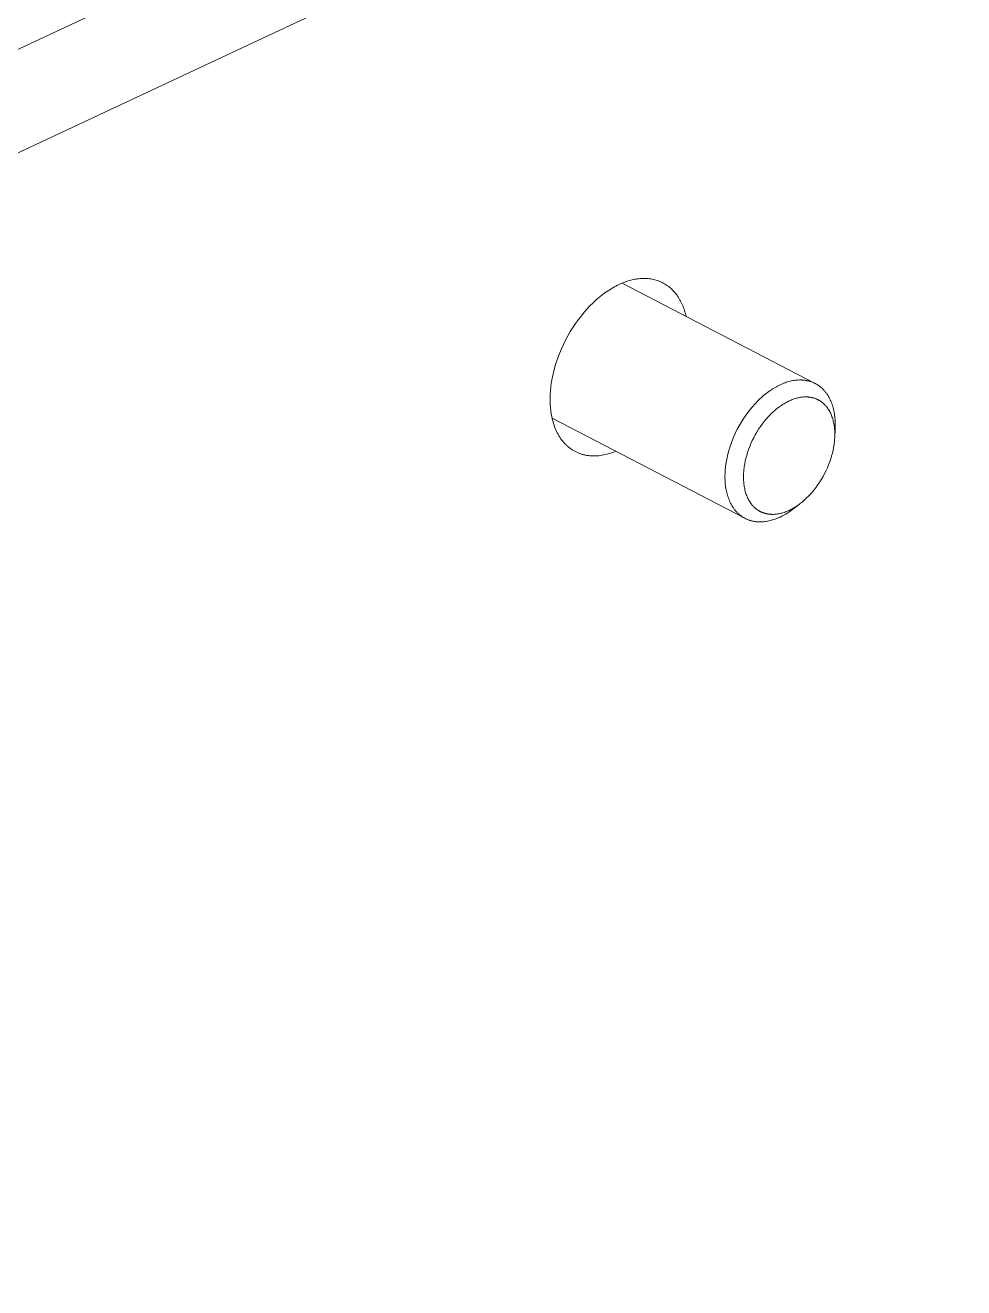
# Model space of a CAD drawing. Header units: inches. Extents: x -11 to 189, y -7 to 133.
# Drawn here: x 178.466 to 179.906, y 52.065 to 54.002 of the extents above; entities that cross this region are included whole.
import ezdxf

# ---------------------------------------------------------------- set-up
doc = ezdxf.new("R2010")
doc.units = ezdxf.units.IN
doc.layers.add('ZANO_R', color=7, linetype='Continuous', lineweight=0)

msp = doc.modelspace()

# ---------------------------------------------------------------- linework, layer by layer
at = {"layer": 'ZANO_R'}
for p, q in [((170.43758, 50.21088), (179.74583, 54.56919)), ((179.90643, 54.48569), (170.59818, 50.12737)), ((179.37284, 53.60154), (179.37521, 53.60274)), ((179.37521, 53.60274), (179.37756, 53.60387)), ((179.37756, 53.60387), (179.37952, 53.60477)), ((179.37952, 53.60477), (179.38151, 53.60563)), ((179.38151, 53.60563), (179.3835, 53.60646)), ((179.38239, 53.606), (179.67633, 53.45318)), ((179.3835, 53.60646), (179.38551, 53.60724)), ((179.38551, 53.60724), (179.38753, 53.60798)), ((179.38753, 53.60798), (179.38956, 53.60867)), ((179.38956, 53.60867), (179.3916, 53.60932)), ((179.3916, 53.60932), (179.39364, 53.60993)), ((179.39364, 53.60993), (179.3957, 53.61049)), ((179.3957, 53.61049), (179.39776, 53.611)), ((179.39776, 53.611), (179.39982, 53.61146)), ((179.39982, 53.61146), (179.40189, 53.61186)), ((179.40189, 53.61186), (179.40396, 53.61222)), ((179.40396, 53.61222), (179.40603, 53.61252)), ((179.40603, 53.61252), (179.4081, 53.61277)), ((179.4081, 53.61277), (179.41017, 53.61296)), ((179.41017, 53.61296), (179.41223, 53.6131)), ((179.41223, 53.6131), (179.41429, 53.61318)), ((179.41429, 53.61318), (179.41634, 53.6132)), ((179.41634, 53.6132), (179.41839, 53.61316)), ((179.41839, 53.61316), (179.42042, 53.61306)), ((179.42042, 53.61306), (179.42244, 53.6129)), ((179.42244, 53.6129), (179.42446, 53.61268)), ((179.42446, 53.61268), (179.42645, 53.6124)), ((179.42645, 53.6124), (179.42844, 53.61206)), ((179.42844, 53.61206), (179.4304, 53.61165)), ((179.4304, 53.61165), (179.43235, 53.61118)), ((179.43235, 53.61118), (179.43427, 53.61065)), ((179.43427, 53.61065), (179.43618, 53.61006)), ((179.43618, 53.61006), (179.43806, 53.6094)), ((179.43806, 53.6094), (179.43992, 53.60868)), ((179.43992, 53.60868), (179.44175, 53.6079)), ((179.44175, 53.6079), (179.44355, 53.60706)), ((179.44355, 53.60706), (179.44533, 53.60615)), ((179.44533, 53.60615), (179.44707, 53.60518)), ((179.44707, 53.60518), (179.44878, 53.60416)), ((179.44878, 53.60416), (179.45047, 53.60307)), ((179.45047, 53.60307), (179.45211, 53.60192)), ((179.45211, 53.60192), (179.45372, 53.60071)), ((179.34352, 53.58119), (179.34599, 53.58331)), ((179.34599, 53.58331), (179.34845, 53.58535)), ((179.34845, 53.58535), (179.35092, 53.58731)), ((179.35092, 53.58731), (179.35339, 53.5892)), ((179.35339, 53.5892), (179.35585, 53.59101)), ((179.35585, 53.59101), (179.35831, 53.59274)), ((179.35831, 53.59274), (179.36076, 53.5944)), ((179.36076, 53.5944), (179.3632, 53.59598)), ((179.3632, 53.59598), (179.36563, 53.59748)), ((179.36563, 53.59748), (179.36805, 53.59891)), ((179.36805, 53.59891), (179.37045, 53.60026)), ((179.37045, 53.60026), (179.37284, 53.60154)), ((179.45372, 53.60071), (179.4553, 53.59944)), ((179.4553, 53.59944), (179.45684, 53.59812)), ((179.45684, 53.59812), (179.45834, 53.59674)), ((179.45834, 53.59674), (179.4598, 53.59531)), ((179.4598, 53.59531), (179.46122, 53.59382)), ((179.46122, 53.59382), (179.4626, 53.59228)), ((179.4626, 53.59228), (179.46393, 53.59069)), ((179.46393, 53.59069), (179.46523, 53.58905)), ((179.46523, 53.58905), (179.46648, 53.58736)), ((179.46648, 53.58736), (179.46769, 53.58562)), ((179.46769, 53.58562), (179.46885, 53.58384)), ((179.46885, 53.58384), (179.46997, 53.58201)), ((179.32427, 53.56165), (179.32897, 53.56696)), ((179.32897, 53.56696), (179.33136, 53.56951)), ((179.33136, 53.56951), (179.33376, 53.57199)), ((179.33376, 53.57199), (179.33619, 53.5744)), ((179.33619, 53.5744), (179.33862, 53.57674)), ((179.33862, 53.57674), (179.34107, 53.579)), ((179.34107, 53.579), (179.34352, 53.58119)), ((179.46997, 53.58201), (179.47104, 53.58014)), ((179.47104, 53.58014), (179.47207, 53.57823)), ((179.47207, 53.57823), (179.47305, 53.57629)), ((179.47305, 53.57629), (179.47399, 53.5743)), ((179.47399, 53.5743), (179.47488, 53.57228)), ((179.47488, 53.57228), (179.47573, 53.57023)), ((179.47573, 53.57023), (179.47652, 53.56814)), ((179.47652, 53.56814), (179.47728, 53.56603)), ((179.47728, 53.56603), (179.47798, 53.56389)), ((179.47798, 53.56389), (179.47864, 53.56172)), ((179.30673, 53.53808), (179.31089, 53.54429)), ((179.31089, 53.54429), (179.31521, 53.5503)), ((179.31521, 53.5503), (179.31968, 53.5561)), ((179.31968, 53.5561), (179.32427, 53.56165)), ((179.47864, 53.56172), (179.47926, 53.55953)), ((179.47926, 53.55953), (179.47982, 53.55731)), ((179.47982, 53.55731), (179.48035, 53.55507)), ((179.29544, 53.51853), (179.29899, 53.52518)), ((179.29899, 53.52518), (179.30276, 53.5317)), ((179.30276, 53.5317), (179.30673, 53.53808)), ((179.28618, 53.49815), (179.28902, 53.50499)), ((179.28902, 53.50499), (179.29211, 53.51179)), ((179.29211, 53.51179), (179.29544, 53.51853)), ((179.28127, 53.48446), (179.2836, 53.4913)), ((179.2836, 53.4913), (179.28618, 53.49815)), ((179.27586, 53.46432), (179.27741, 53.47095)), ((179.27741, 53.47095), (179.27921, 53.47767)), ((179.27921, 53.47767), (179.28127, 53.48446)), ((179.27276, 53.44518), (179.27312, 53.44828)), ((179.27312, 53.44828), (179.27355, 53.45142)), ((179.27355, 53.45142), (179.27458, 53.4578)), ((179.27458, 53.4578), (179.27586, 53.46432)), ((179.61899, 53.44713), (179.61707, 53.44605)), ((179.6209, 53.44815), (179.61899, 53.44713)), ((179.6228, 53.44911), (179.6209, 53.44815)), ((179.62468, 53.45002), (179.6228, 53.44911)), ((179.62655, 53.45087), (179.62468, 53.45002)), ((179.62845, 53.45168), (179.62655, 53.45087)), ((179.63036, 53.45245), (179.62845, 53.45168)), ((179.63228, 53.45317), (179.63036, 53.45245)), ((179.63421, 53.45384), (179.63228, 53.45317)), ((179.63616, 53.45446), (179.63421, 53.45384)), ((179.63811, 53.45502), (179.63616, 53.45446)), ((179.64007, 53.45553), (179.63811, 53.45502)), ((179.64204, 53.45599), (179.64007, 53.45553)), ((179.64401, 53.45639), (179.64204, 53.45599)), ((179.64599, 53.45673), (179.64401, 53.45639)), ((179.64796, 53.457), (179.64599, 53.45673)), ((179.64993, 53.45722), (179.64796, 53.457)), ((179.6519, 53.45737), (179.64993, 53.45722)), ((179.65387, 53.45746), (179.6519, 53.45737)), ((179.65582, 53.45748), (179.65387, 53.45746)), ((179.65777, 53.45743), (179.65582, 53.45748)), ((179.65874, 53.45738), (179.65777, 53.45743)), ((179.65971, 53.45732), (179.65874, 53.45738)), ((179.66067, 53.45723), (179.65971, 53.45732)), ((179.66163, 53.45713), (179.66067, 53.45723)), ((179.66259, 53.45702), (179.66163, 53.45713)), ((179.66354, 53.45688), (179.66259, 53.45702)), ((179.66449, 53.45673), (179.66354, 53.45688)), ((179.66543, 53.45656), (179.66449, 53.45673)), ((179.66637, 53.45637), (179.66543, 53.45656)), ((179.6673, 53.45616), (179.66637, 53.45637)), ((179.66823, 53.45594), (179.6673, 53.45616)), ((179.66915, 53.4557), (179.66823, 53.45594)), ((179.67007, 53.45544), (179.66915, 53.4557)), ((179.67098, 53.45516), (179.67007, 53.45544)), ((179.67188, 53.45486), (179.67098, 53.45516)), ((179.67278, 53.45455), (179.67188, 53.45486)), ((179.67367, 53.45422), (179.67278, 53.45455)), ((179.67455, 53.45387), (179.67367, 53.45422)), ((179.67543, 53.4535), (179.67455, 53.45387)), ((179.6763, 53.45312), (179.67543, 53.4535)), ((179.67716, 53.45272), (179.6763, 53.45312)), ((179.67801, 53.4523), (179.67716, 53.45272)), ((179.67886, 53.45186), (179.67801, 53.4523)), ((179.67969, 53.45141), (179.67886, 53.45186)), ((179.68052, 53.45093), (179.67969, 53.45141)), ((179.68133, 53.45044), (179.68052, 53.45093)), ((179.68214, 53.44994), (179.68133, 53.45044)), ((179.68294, 53.44941), (179.68214, 53.44994)), ((179.68373, 53.44887), (179.68294, 53.44941)), ((179.68451, 53.44832), (179.68373, 53.44887)), ((179.68528, 53.44774), (179.68451, 53.44832)), ((179.68604, 53.44715), (179.68528, 53.44774)), ((179.68679, 53.44654), (179.68604, 53.44715)), ((179.27178, 53.42751), (179.27181, 53.43034)), ((179.27181, 53.4248), (179.27178, 53.42751)), ((179.27181, 53.43034), (179.27189, 53.43321)), ((179.27189, 53.43321), (179.27202, 53.43614)), ((179.27202, 53.43614), (179.27221, 53.43911)), ((179.27221, 53.43911), (179.27245, 53.44212)), ((179.27245, 53.44212), (179.27276, 53.44518)), ((179.59353, 53.42831), (179.59158, 53.42644)), ((179.59548, 53.43012), (179.59353, 53.42831)), ((179.59745, 53.43188), (179.59548, 53.43012)), ((179.59942, 53.43357), (179.59745, 53.43188)), ((179.60139, 53.4352), (179.59942, 53.43357)), ((179.60337, 53.43677), (179.60139, 53.4352)), ((179.60534, 53.43828), (179.60337, 53.43677)), ((179.60731, 53.43973), (179.60534, 53.43828)), ((179.60928, 53.44112), (179.60731, 53.43973)), ((179.61124, 53.44244), (179.60928, 53.44112)), ((179.61319, 53.4437), (179.61124, 53.44244)), ((179.61514, 53.44491), (179.61319, 53.4437)), ((179.61707, 53.44605), (179.61514, 53.44491)), ((179.64166, 53.42667), (179.64324, 53.42731)), ((179.64324, 53.42731), (179.64483, 53.4279)), ((179.64483, 53.4279), (179.64643, 53.42846)), ((179.64643, 53.42846), (179.64804, 53.42897)), ((179.64804, 53.42897), (179.64965, 53.42944)), ((179.64965, 53.42944), (179.65128, 53.42986)), ((179.65128, 53.42986), (179.6529, 53.43024)), ((179.6529, 53.43024), (179.65454, 53.43056)), ((179.65454, 53.43056), (179.65617, 53.43084)), ((179.65617, 53.43084), (179.6578, 53.43107)), ((179.6578, 53.43107), (179.65943, 53.43125)), ((179.65943, 53.43125), (179.66106, 53.43138)), ((179.66106, 53.43138), (179.66269, 53.43145)), ((179.66269, 53.43145), (179.66431, 53.43147)), ((179.66431, 53.43147), (179.66592, 53.43143)), ((179.66592, 53.43143), (179.66672, 53.43139)), ((179.66672, 53.43139), (179.66752, 53.43133)), ((179.66752, 53.43133), (179.66832, 53.43127)), ((179.66832, 53.43127), (179.66911, 53.43118)), ((179.66911, 53.43118), (179.66991, 53.43108)), ((179.66991, 53.43108), (179.67069, 53.43097)), ((179.67069, 53.43097), (179.67148, 53.43085)), ((179.67148, 53.43085), (179.67226, 53.4307)), ((179.67226, 53.4307), (179.67303, 53.43055)), ((179.67303, 53.43055), (179.67381, 53.43038)), ((179.67381, 53.43038), (179.67457, 53.43019)), ((179.67457, 53.43019), (179.67534, 53.42999)), ((179.67534, 53.42999), (179.6761, 53.42978)), ((179.6761, 53.42978), (179.67685, 53.42955)), ((179.67685, 53.42955), (179.6776, 53.4293)), ((179.6776, 53.4293), (179.67834, 53.42905)), ((179.67834, 53.42905), (179.67908, 53.42877)), ((179.67908, 53.42877), (179.67981, 53.42848)), ((179.67981, 53.42848), (179.68053, 53.42818)), ((179.68053, 53.42818), (179.68125, 53.42786)), ((179.68125, 53.42786), (179.68196, 53.42753)), ((179.68196, 53.42753), (179.68267, 53.42718)), ((179.68753, 53.44592), (179.68679, 53.44654)), ((179.68825, 53.44528), (179.68753, 53.44592)), ((179.68897, 53.44462), (179.68825, 53.44528)), ((179.68968, 53.44395), (179.68897, 53.44462)), ((179.69037, 53.44327), (179.68968, 53.44395)), ((179.69105, 53.44256), (179.69037, 53.44327)), ((179.69172, 53.44185), (179.69105, 53.44256)), ((179.69238, 53.44111), (179.69172, 53.44185)), ((179.69303, 53.44037), (179.69238, 53.44111)), ((179.69367, 53.43961), (179.69303, 53.44037)), ((179.69429, 53.43883), (179.69367, 53.43961)), ((179.6949, 53.43804), (179.69429, 53.43883)), ((179.6955, 53.43724), (179.6949, 53.43804)), ((179.69609, 53.43642), (179.6955, 53.43724)), ((179.69666, 53.43559), (179.69609, 53.43642)), ((179.69777, 53.43389), (179.69666, 53.43559)), ((179.69883, 53.43214), (179.69777, 53.43389)), ((179.69984, 53.43035), (179.69883, 53.43214)), ((179.7008, 53.42851), (179.69984, 53.43035)), ((179.7017, 53.42662), (179.7008, 53.42851)), ((179.27188, 53.42208), (179.27181, 53.4248)), ((179.272, 53.41937), (179.27188, 53.42208)), ((179.27218, 53.41667), (179.272, 53.41937)), ((179.27241, 53.41397), (179.27218, 53.41667)), ((179.2727, 53.41129), (179.27241, 53.41397)), ((179.27304, 53.40862), (179.2727, 53.41129)), ((179.27343, 53.40596), (179.27304, 53.40862)), ((179.57837, 53.4118), (179.5748, 53.40716)), ((179.58205, 53.41624), (179.57837, 53.4118)), ((179.58581, 53.42049), (179.58205, 53.41624)), ((179.58772, 53.42253), (179.58581, 53.42049)), ((179.58964, 53.42451), (179.58772, 53.42253)), ((179.59158, 53.42644), (179.58964, 53.42451)), ((179.61277, 53.40733), (179.61439, 53.40883)), ((179.61439, 53.40883), (179.61601, 53.41028)), ((179.61601, 53.41028), (179.61764, 53.41168)), ((179.61764, 53.41168), (179.61927, 53.41303)), ((179.61927, 53.41303), (179.62091, 53.41433)), ((179.62091, 53.41433), (179.62254, 53.41558)), ((179.62254, 53.41558), (179.62417, 53.41678)), ((179.62417, 53.41678), (179.6258, 53.41793)), ((179.6258, 53.41793), (179.62742, 53.41902)), ((179.62742, 53.41902), (179.62904, 53.42007)), ((179.62904, 53.42007), (179.63065, 53.42107)), ((179.63065, 53.42107), (179.63225, 53.42201)), ((179.63225, 53.42201), (179.63384, 53.4229)), ((179.63384, 53.4229), (179.63542, 53.42375)), ((179.63542, 53.42375), (179.63698, 53.42455)), ((179.63698, 53.42455), (179.63854, 53.4253)), ((179.63854, 53.4253), (179.64009, 53.426)), ((179.64009, 53.426), (179.64166, 53.42667)), ((179.68267, 53.42718), (179.68336, 53.42682)), ((179.68336, 53.42682), (179.68406, 53.42644)), ((179.68406, 53.42644), (179.68474, 53.42605)), ((179.68474, 53.42605), (179.68542, 53.42565)), ((179.68542, 53.42565), (179.68608, 53.42523)), ((179.68608, 53.42523), (179.68675, 53.42479)), ((179.68675, 53.42479), (179.6874, 53.42435)), ((179.6874, 53.42435), (179.68804, 53.42389)), ((179.68804, 53.42389), (179.68868, 53.42341)), ((179.68868, 53.42341), (179.68931, 53.42292)), ((179.68931, 53.42292), (179.68993, 53.42242)), ((179.68993, 53.42242), (179.69054, 53.4219)), ((179.69054, 53.4219), (179.69114, 53.42137)), ((179.69114, 53.42137), (179.69173, 53.42083)), ((179.69173, 53.42083), (179.69232, 53.42028)), ((179.69232, 53.42028), (179.69289, 53.41971)), ((179.69289, 53.41971), (179.69346, 53.41913)), ((179.69346, 53.41913), (179.69401, 53.41853)), ((179.69401, 53.41853), (179.69456, 53.41793)), ((179.69456, 53.41793), (179.69509, 53.41731)), ((179.69509, 53.41731), (179.69562, 53.41668)), ((179.69562, 53.41668), (179.69614, 53.41604)), ((179.69614, 53.41604), (179.69664, 53.41538)), ((179.69664, 53.41538), (179.69714, 53.41472)), ((179.69714, 53.41472), (179.69762, 53.41404)), ((179.69762, 53.41404), (179.6981, 53.41336)), ((179.6981, 53.41336), (179.69902, 53.41195)), ((179.69902, 53.41195), (179.69989, 53.41051)), ((179.69989, 53.41051), (179.70073, 53.40902)), ((179.70073, 53.40902), (179.70152, 53.4075)), ((179.70255, 53.4247), (179.7017, 53.42662)), ((179.70335, 53.42274), (179.70255, 53.4247)), ((179.7041, 53.42074), (179.70335, 53.42274)), ((179.7048, 53.41871), (179.7041, 53.42074)), ((179.70544, 53.41665), (179.7048, 53.41871)), ((179.70603, 53.41456), (179.70544, 53.41665)), ((179.70657, 53.41245), (179.70603, 53.41456)), ((179.70706, 53.41031), (179.70657, 53.41245)), ((179.70749, 53.40815), (179.70706, 53.41031)), ((179.70788, 53.40597), (179.70749, 53.40815)), ((179.27389, 53.40332), (179.27343, 53.40596)), ((179.2744, 53.4007), (179.27389, 53.40332)), ((179.27497, 53.3981), (179.2744, 53.4007)), ((179.56965, 53.24568), (179.27476, 53.399)), ((179.2756, 53.39553), (179.27497, 53.3981)), ((179.27629, 53.39299), (179.2756, 53.39553)), ((179.27704, 53.39049), (179.27629, 53.39299)), ((179.27785, 53.38801), (179.27704, 53.39049)), ((179.56484, 53.39228), (179.56182, 53.38706)), ((179.56802, 53.39739), (179.56484, 53.39228)), ((179.57134, 53.40235), (179.56802, 53.39739)), ((179.5748, 53.40716), (179.57134, 53.40235)), ((179.59441, 53.38586), (179.59727, 53.38984)), ((179.59727, 53.38984), (179.60023, 53.39367)), ((179.60023, 53.39367), (179.60327, 53.39735)), ((179.60327, 53.39735), (179.60638, 53.40086)), ((179.60638, 53.40086), (179.60796, 53.40255)), ((179.60796, 53.40255), (179.60955, 53.40419)), ((179.60955, 53.40419), (179.61115, 53.40579)), ((179.61115, 53.40579), (179.61277, 53.40733)), ((179.70152, 53.4075), (179.70227, 53.40594)), ((179.70227, 53.40594), (179.70297, 53.40435)), ((179.70297, 53.40435), (179.70363, 53.40272)), ((179.70363, 53.40272), (179.70425, 53.40107)), ((179.70425, 53.40107), (179.70483, 53.39939)), ((179.70483, 53.39939), (179.70536, 53.39769)), ((179.70536, 53.39769), (179.70585, 53.39596)), ((179.70585, 53.39596), (179.70629, 53.39421)), ((179.70629, 53.39421), (179.7067, 53.39244)), ((179.7067, 53.39244), (179.70706, 53.39065)), ((179.70706, 53.39065), (179.70738, 53.38885)), ((179.70738, 53.38885), (179.70766, 53.38704)), ((179.70822, 53.40378), (179.70788, 53.40597)), ((179.70851, 53.40157), (179.70822, 53.40378)), ((179.70876, 53.39936), (179.70851, 53.40157)), ((179.70895, 53.39713), (179.70876, 53.39936)), ((179.7091, 53.39489), (179.70895, 53.39713)), ((179.70921, 53.39265), (179.7091, 53.39489)), ((179.70927, 53.39041), (179.70921, 53.39265)), ((179.7093, 53.38817), (179.70927, 53.39041)), ((179.27872, 53.38557), (179.27785, 53.38801)), ((179.27965, 53.38318), (179.27872, 53.38557)), ((179.28065, 53.38082), (179.27965, 53.38318)), ((179.28171, 53.37852), (179.28065, 53.38082)), ((179.28282, 53.37626), (179.28171, 53.37852)), ((179.284, 53.37405), (179.28282, 53.37626)), ((179.28524, 53.37189), (179.284, 53.37405)), ((179.28654, 53.36979), (179.28524, 53.37189)), ((179.2879, 53.36775), (179.28654, 53.36979)), ((179.55385, 53.37091), (179.55158, 53.36544)), ((179.55632, 53.37635), (179.55385, 53.37091)), ((179.55898, 53.38175), (179.55632, 53.37635)), ((179.56182, 53.38706), (179.55898, 53.38175)), ((179.58418, 53.36881), (179.58654, 53.37321)), ((179.58654, 53.37321), (179.58903, 53.37753)), ((179.58903, 53.37753), (179.59166, 53.38175)), ((179.59166, 53.38175), (179.59441, 53.38586)), ((179.70766, 53.38704), (179.7079, 53.38521)), ((179.7079, 53.38521), (179.7081, 53.38338)), ((179.7081, 53.38338), (179.70827, 53.38153)), ((179.70827, 53.38153), (179.70839, 53.37969)), ((179.70839, 53.37969), (179.70848, 53.37783)), ((179.70848, 53.37035), (179.70839, 53.36841)), ((179.70848, 53.37783), (179.70853, 53.37598)), ((179.70853, 53.37225), (179.70848, 53.37035)), ((179.7091, 53.38117), (179.7085, 53.37035)), ((179.70853, 53.37598), (179.70855, 53.37412)), ((179.70855, 53.37412), (179.70853, 53.37225)), ((179.7091, 53.38117), (179.70925, 53.38467)), ((179.70925, 53.38467), (179.7093, 53.38817)), ((179.28932, 53.36578), (179.2879, 53.36775)), ((179.29005, 53.36481), (179.28932, 53.36578)), ((179.29079, 53.36386), (179.29005, 53.36481)), ((179.29155, 53.36293), (179.29079, 53.36386)), ((179.29233, 53.36201), (179.29155, 53.36293)), ((179.29311, 53.36111), (179.29233, 53.36201)), ((179.29392, 53.36023), (179.29311, 53.36111)), ((179.29473, 53.35937), (179.29392, 53.36023)), ((179.29556, 53.35852), (179.29473, 53.35937)), ((179.2964, 53.35769), (179.29556, 53.35852)), ((179.29726, 53.35688), (179.2964, 53.35769)), ((179.29812, 53.35609), (179.29726, 53.35688)), ((179.299, 53.35531), (179.29812, 53.35609)), ((179.2999, 53.35456), (179.299, 53.35531)), ((179.3008, 53.35382), (179.2999, 53.35456)), ((179.30172, 53.35311), (179.3008, 53.35382)), ((179.30265, 53.35241), (179.30172, 53.35311)), ((179.30359, 53.35173), (179.30265, 53.35241)), ((179.30454, 53.35108), (179.30359, 53.35173)), ((179.30551, 53.35044), (179.30454, 53.35108)), ((179.30648, 53.34982), (179.30551, 53.35044)), ((179.30747, 53.34922), (179.30648, 53.34982)), ((179.54765, 53.35449), (179.546, 53.34906)), ((179.54951, 53.35996), (179.54765, 53.35449)), ((179.55158, 53.36544), (179.54951, 53.35996)), ((179.57481, 53.34626), (179.57635, 53.35078)), ((179.57635, 53.35078), (179.57806, 53.35532)), ((179.57806, 53.35532), (179.57994, 53.35984)), ((179.57994, 53.35984), (179.58198, 53.36435)), ((179.58198, 53.36435), (179.58418, 53.36881)), ((179.7067, 53.35407), (179.70585, 53.34976)), ((179.70738, 53.3583), (179.7067, 53.35407)), ((179.70766, 53.36038), (179.70738, 53.3583)), ((179.7079, 53.36243), (179.70766, 53.36038)), ((179.7081, 53.36445), (179.7079, 53.36243)), ((179.70827, 53.36645), (179.7081, 53.36445)), ((179.70839, 53.36841), (179.70827, 53.36645)), ((179.30847, 53.34864), (179.30747, 53.34922)), ((179.30948, 53.34809), (179.30847, 53.34864)), ((179.31049, 53.34755), (179.30948, 53.34809)), ((179.31152, 53.34703), (179.31049, 53.34755)), ((179.31256, 53.34654), (179.31152, 53.34703)), ((179.3136, 53.34606), (179.31256, 53.34654)), ((179.31466, 53.34561), (179.3136, 53.34606)), ((179.31572, 53.34518), (179.31466, 53.34561)), ((179.31679, 53.34476), (179.31572, 53.34518)), ((179.31788, 53.34437), (179.31679, 53.34476)), ((179.31896, 53.344), (179.31788, 53.34437)), ((179.32006, 53.34365), (179.31896, 53.344)), ((179.32116, 53.34332), (179.32006, 53.34365)), ((179.32228, 53.34302), (179.32116, 53.34332)), ((179.32339, 53.34273), (179.32228, 53.34302)), ((179.32452, 53.34246), (179.32339, 53.34273)), ((179.32565, 53.34222), (179.32452, 53.34246)), ((179.32678, 53.34199), (179.32565, 53.34222)), ((179.32793, 53.34179), (179.32678, 53.34199)), ((179.32907, 53.34161), (179.32793, 53.34179)), ((179.33023, 53.34144), (179.32907, 53.34161)), ((179.33138, 53.3413), (179.33023, 53.34144)), ((179.33254, 53.34118), (179.33138, 53.3413)), ((179.33371, 53.34108), (179.33254, 53.34118)), ((179.33488, 53.341), (179.33371, 53.34108)), ((179.33723, 53.3409), (179.33488, 53.341)), ((179.33959, 53.34087), (179.33723, 53.3409)), ((179.34196, 53.34093), (179.33959, 53.34087)), ((179.34434, 53.34106), (179.34196, 53.34093)), ((179.34673, 53.34127), (179.34434, 53.34106)), ((179.34912, 53.34155), (179.34673, 53.34127)), ((179.3515, 53.34191), (179.34912, 53.34155)), ((179.35389, 53.34233), (179.3515, 53.34191)), ((179.35628, 53.34283), (179.35389, 53.34233)), ((179.35866, 53.34339), (179.35628, 53.34283)), ((179.36103, 53.34402), (179.35866, 53.34339)), ((179.36339, 53.34471), (179.36103, 53.34402)), ((179.36574, 53.34546), (179.36339, 53.34471)), ((179.36808, 53.34627), (179.36574, 53.34546)), ((179.37041, 53.34714), (179.36808, 53.34627)), ((179.37272, 53.34807), (179.37041, 53.34714)), ((179.54229, 53.33316), (179.54147, 53.32805)), ((179.54332, 53.33838), (179.54229, 53.33316)), ((179.54455, 53.34368), (179.54332, 53.33838)), ((179.546, 53.34906), (179.54455, 53.34368)), ((179.57038, 53.32861), (179.57123, 53.33293)), ((179.57123, 53.33293), (179.57225, 53.33732)), ((179.57225, 53.33732), (179.57344, 53.34177)), ((179.57344, 53.34177), (179.57481, 53.34626)), ((179.70073, 53.3319), (179.69902, 53.32737)), ((179.70227, 53.33643), (179.70073, 53.3319)), ((179.70363, 53.34092), (179.70227, 53.33643)), ((179.70483, 53.34537), (179.70363, 53.34092)), ((179.70585, 53.34976), (179.70483, 53.34537)), ((179.54008, 53.31119), (179.54005, 53.30893)), ((179.54014, 53.31349), (179.54008, 53.31119)), ((179.54025, 53.31583), (179.54014, 53.31349)), ((179.5404, 53.31821), (179.54025, 53.31583)), ((179.54059, 53.32062), (179.5404, 53.31821)), ((179.54084, 53.32306), (179.54059, 53.32062)), ((179.54113, 53.32554), (179.54084, 53.32306)), ((179.54147, 53.32805), (179.54113, 53.32554)), ((179.56854, 53.31043), (179.56859, 53.31234)), ((179.56859, 53.31234), (179.56868, 53.31427)), ((179.56868, 53.31427), (179.56881, 53.31624)), ((179.56881, 53.31624), (179.56897, 53.31823)), ((179.56897, 53.31823), (179.56917, 53.32026)), ((179.56917, 53.32026), (179.56941, 53.32231)), ((179.56941, 53.32231), (179.56969, 53.32438)), ((179.56969, 53.32438), (179.57038, 53.32861)), ((179.69289, 53.31388), (179.69054, 53.30948)), ((179.69509, 53.31834), (179.69289, 53.31388)), ((179.69714, 53.32284), (179.69509, 53.31834)), ((179.69902, 53.32737), (179.69714, 53.32284)), ((179.54005, 53.30893), (179.54008, 53.30669)), ((179.54008, 53.30669), (179.54014, 53.30444)), ((179.54014, 53.30444), (179.54025, 53.30221)), ((179.54025, 53.30221), (179.5404, 53.29997)), ((179.5404, 53.29997), (179.54059, 53.29774)), ((179.54059, 53.29774), (179.54084, 53.29553)), ((179.54084, 53.29553), (179.54113, 53.29332)), ((179.54113, 53.29332), (179.54147, 53.29113)), ((179.56852, 53.30856), (179.56854, 53.31043)), ((179.56854, 53.30671), (179.56852, 53.30856)), ((179.56859, 53.30485), (179.56854, 53.30671)), ((179.56868, 53.303), (179.56859, 53.30485)), ((179.56881, 53.30115), (179.56868, 53.303)), ((179.56897, 53.29931), (179.56881, 53.30115)), ((179.56917, 53.29747), (179.56897, 53.29931)), ((179.56941, 53.29565), (179.56917, 53.29747)), ((179.56969, 53.29383), (179.56941, 53.29565)), ((179.57001, 53.29203), (179.56969, 53.29383)), ((179.57038, 53.29024), (179.57001, 53.29203)), ((179.67981, 53.29285), (179.67685, 53.28901)), ((179.68267, 53.29683), (179.67981, 53.29285)), ((179.68542, 53.30094), (179.68267, 53.29683)), ((179.68804, 53.30516), (179.68542, 53.30094)), ((179.69054, 53.30948), (179.68804, 53.30516)), ((179.54147, 53.29113), (179.54186, 53.28895)), ((179.54186, 53.28895), (179.54229, 53.28679)), ((179.54229, 53.28679), (179.54278, 53.28465)), ((179.54278, 53.28465), (179.54332, 53.28254)), ((179.54332, 53.28254), (179.54391, 53.28045)), ((179.54391, 53.28045), (179.54455, 53.27839)), ((179.54455, 53.27839), (179.54525, 53.27636)), ((179.54525, 53.27636), (179.546, 53.27436)), ((179.546, 53.27436), (179.5468, 53.2724)), ((179.5468, 53.2724), (179.54765, 53.27047)), ((179.57078, 53.28848), (179.57038, 53.29024)), ((179.57123, 53.28673), (179.57078, 53.28848)), ((179.57172, 53.285), (179.57123, 53.28673)), ((179.57225, 53.28329), (179.57172, 53.285)), ((179.57282, 53.28161), (179.57225, 53.28329)), ((179.57344, 53.27996), (179.57282, 53.28161)), ((179.5741, 53.27834), (179.57344, 53.27996)), ((179.57481, 53.27675), (179.5741, 53.27834)), ((179.57555, 53.27519), (179.57481, 53.27675)), ((179.57635, 53.27366), (179.57555, 53.27519)), ((179.57718, 53.27218), (179.57635, 53.27366)), ((179.66106, 53.2724), (179.65943, 53.271)), ((179.66269, 53.27385), (179.66106, 53.2724)), ((179.66431, 53.27535), (179.66269, 53.27385)), ((179.66592, 53.2769), (179.66431, 53.27535)), ((179.66752, 53.27849), (179.66592, 53.2769)), ((179.66911, 53.28014), (179.66752, 53.27849)), ((179.67069, 53.28182), (179.66911, 53.28014)), ((179.67381, 53.28533), (179.67069, 53.28182)), ((179.67685, 53.28901), (179.67381, 53.28533)), ((179.54765, 53.27047), (179.54855, 53.26859)), ((179.54855, 53.26859), (179.54951, 53.26675)), ((179.54951, 53.26675), (179.55052, 53.26496)), ((179.55052, 53.26496), (179.55158, 53.26321)), ((179.55158, 53.26321), (179.55269, 53.26151)), ((179.55269, 53.26151), (179.55326, 53.26068)), ((179.55326, 53.26068), (179.55385, 53.25986)), ((179.55385, 53.25986), (179.55445, 53.25906)), ((179.55445, 53.25906), (179.55506, 53.25827)), ((179.55506, 53.25827), (179.55568, 53.25749)), ((179.55568, 53.25749), (179.55632, 53.25673)), ((179.55632, 53.25673), (179.55697, 53.25599)), ((179.55697, 53.25599), (179.55763, 53.25525)), ((179.55763, 53.25525), (179.5583, 53.25454)), ((179.5583, 53.25454), (179.55898, 53.25383)), ((179.55898, 53.25383), (179.55967, 53.25315)), ((179.55967, 53.25315), (179.56038, 53.25248)), ((179.57806, 53.27073), (179.57718, 53.27218)), ((179.57898, 53.26933), (179.57806, 53.27073)), ((179.57945, 53.26864), (179.57898, 53.26933)), ((179.57994, 53.26796), (179.57945, 53.26864)), ((179.58043, 53.2673), (179.57994, 53.26796)), ((179.58094, 53.26665), (179.58043, 53.2673)), ((179.58145, 53.26601), (179.58094, 53.26665)), ((179.58198, 53.26538), (179.58145, 53.26601)), ((179.58252, 53.26476), (179.58198, 53.26538)), ((179.58306, 53.26415), (179.58252, 53.26476)), ((179.58362, 53.26356), (179.58306, 53.26415)), ((179.58418, 53.26298), (179.58362, 53.26356)), ((179.58476, 53.26241), (179.58418, 53.26298)), ((179.58534, 53.26185), (179.58476, 53.26241)), ((179.58593, 53.26131), (179.58534, 53.26185)), ((179.58654, 53.26078), (179.58593, 53.26131)), ((179.58715, 53.26027), (179.58654, 53.26078)), ((179.58777, 53.25976), (179.58715, 53.26027)), ((179.58839, 53.25927), (179.58777, 53.25976)), ((179.58903, 53.2588), (179.58839, 53.25927)), ((179.58968, 53.25834), (179.58903, 53.2588)), ((179.59033, 53.25789), (179.58968, 53.25834)), ((179.59099, 53.25746), (179.59033, 53.25789)), ((179.59166, 53.25704), (179.59099, 53.25746)), ((179.59234, 53.25663), (179.59166, 53.25704)), ((179.59302, 53.25624), (179.59234, 53.25663)), ((179.59371, 53.25586), (179.59302, 53.25624)), ((179.59441, 53.2555), (179.59371, 53.25586)), ((179.59511, 53.25516), (179.59441, 53.2555)), ((179.59583, 53.25482), (179.59511, 53.25516)), ((179.59654, 53.25451), (179.59583, 53.25482)), ((179.59727, 53.2542), (179.59654, 53.25451)), ((179.598, 53.25391), (179.59727, 53.2542)), ((179.59874, 53.25364), (179.598, 53.25391)), ((179.59948, 53.25338), (179.59874, 53.25364)), ((179.60023, 53.25314), (179.59948, 53.25338)), ((179.60098, 53.25291), (179.60023, 53.25314)), ((179.62742, 53.25325), (179.6258, 53.25283)), ((179.62904, 53.25372), (179.62742, 53.25325)), ((179.63065, 53.25423), (179.62904, 53.25372)), ((179.63225, 53.25478), (179.63065, 53.25423)), ((179.63384, 53.25538), (179.63225, 53.25478)), ((179.6332, 53.2516), (179.63596, 53.25327)), ((179.63542, 53.25601), (179.63384, 53.25538)), ((179.63698, 53.25668), (179.63542, 53.25601)), ((179.63596, 53.25327), (179.63867, 53.25502)), ((179.63854, 53.25739), (179.63698, 53.25668)), ((179.64009, 53.25814), (179.63854, 53.25739)), ((179.63867, 53.25502), (179.64132, 53.25684)), ((179.64166, 53.25893), (179.64009, 53.25814)), ((179.64132, 53.25684), (179.64392, 53.25874)), ((179.64324, 53.25978), (179.64166, 53.25893)), ((179.64483, 53.26067), (179.64324, 53.25978)), ((179.64392, 53.25874), (179.64646, 53.2607)), ((179.64643, 53.26162), (179.64483, 53.26067)), ((179.64804, 53.26261), (179.64643, 53.26162)), ((179.65455, 53.26708), (179.64646, 53.2607)), ((179.64965, 53.26366), (179.64804, 53.26261)), ((179.65128, 53.26476), (179.64965, 53.26366)), ((179.6529, 53.2659), (179.65128, 53.26476)), ((179.65454, 53.2671), (179.6529, 53.2659)), ((179.65617, 53.26835), (179.65454, 53.2671)), ((179.6578, 53.26965), (179.65617, 53.26835)), ((179.65943, 53.271), (179.6578, 53.26965)), ((179.56038, 53.25248), (179.5611, 53.25182)), ((179.5611, 53.25182), (179.56182, 53.25118)), ((179.56182, 53.25118), (179.56256, 53.25056)), ((179.56256, 53.25056), (179.56331, 53.24995)), ((179.56331, 53.24995), (179.56407, 53.24936)), ((179.56407, 53.24936), (179.56484, 53.24878)), ((179.56484, 53.24878), (179.56562, 53.24823)), ((179.56562, 53.24823), (179.56641, 53.24769)), ((179.56641, 53.24769), (179.56721, 53.24716)), ((179.56721, 53.24716), (179.56802, 53.24665)), ((179.56802, 53.24665), (179.56883, 53.24617)), ((179.56883, 53.24617), (179.56966, 53.24569)), ((179.56966, 53.24569), (179.5705, 53.24524)), ((179.5705, 53.24524), (179.57134, 53.2448)), ((179.57134, 53.2448), (179.57219, 53.24438)), ((179.57219, 53.24438), (179.57305, 53.24398)), ((179.57305, 53.24398), (179.57392, 53.24359)), ((179.57392, 53.24359), (179.5748, 53.24323)), ((179.5748, 53.24323), (179.57568, 53.24288)), ((179.57568, 53.24288), (179.57657, 53.24255)), ((179.57657, 53.24255), (179.57747, 53.24223)), ((179.57747, 53.24223), (179.57837, 53.24194)), ((179.57837, 53.24194), (179.57928, 53.24166)), ((179.57928, 53.24166), (179.5802, 53.2414)), ((179.5802, 53.2414), (179.58112, 53.24116)), ((179.58112, 53.24116), (179.58205, 53.24094)), ((179.58205, 53.24094), (179.58298, 53.24073)), ((179.58298, 53.24073), (179.58392, 53.24054)), ((179.58392, 53.24054), (179.58486, 53.24037)), ((179.58486, 53.24037), (179.58581, 53.24022)), ((179.58581, 53.24022), (179.58676, 53.24008)), ((179.58676, 53.24008), (179.58772, 53.23997)), ((179.58772, 53.23997), (179.58868, 53.23986)), ((179.58868, 53.23986), (179.58964, 53.23978)), ((179.58964, 53.23978), (179.59061, 53.23972)), ((179.59061, 53.23972), (179.59158, 53.23967)), ((179.59158, 53.23967), (179.59353, 53.23962)), ((179.59353, 53.23962), (179.59548, 53.23964)), ((179.59548, 53.23964), (179.59745, 53.23973)), ((179.59745, 53.23973), (179.59942, 53.23988)), ((179.59942, 53.23988), (179.60139, 53.2401)), ((179.60174, 53.25269), (179.60098, 53.25291)), ((179.60139, 53.2401), (179.60337, 53.24037)), ((179.6025, 53.25249), (179.60174, 53.25269)), ((179.60327, 53.25231), (179.6025, 53.25249)), ((179.60404, 53.25214), (179.60327, 53.25231)), ((179.60337, 53.24037), (179.60534, 53.24071)), ((179.60482, 53.25198), (179.60404, 53.25214)), ((179.6056, 53.25184), (179.60482, 53.25198)), ((179.60534, 53.24071), (179.60731, 53.24111)), ((179.60638, 53.25171), (179.6056, 53.25184)), ((179.60717, 53.2516), (179.60638, 53.25171)), ((179.60796, 53.2515), (179.60717, 53.2516)), ((179.60731, 53.24111), (179.60928, 53.24157)), ((179.60875, 53.25142), (179.60796, 53.2515)), ((179.60955, 53.25135), (179.60875, 53.25142)), ((179.60928, 53.24157), (179.61124, 53.24208)), ((179.61035, 53.2513), (179.60955, 53.25135)), ((179.61115, 53.25126), (179.61035, 53.2513)), ((179.61277, 53.25122), (179.61115, 53.25126)), ((179.61124, 53.24208), (179.61319, 53.24264)), ((179.61439, 53.25123), (179.61277, 53.25122)), ((179.61319, 53.24264), (179.61514, 53.24326)), ((179.61601, 53.25131), (179.61439, 53.25123)), ((179.61514, 53.24326), (179.61707, 53.24393)), ((179.61764, 53.25143), (179.61601, 53.25131)), ((179.61707, 53.24393), (179.61899, 53.24465)), ((179.61927, 53.25161), (179.61764, 53.25143)), ((179.61899, 53.24465), (179.6209, 53.24542)), ((179.62091, 53.25184), (179.61927, 53.25161)), ((179.6209, 53.24542), (179.6228, 53.24623)), ((179.62254, 53.25212), (179.62091, 53.25184)), ((179.62417, 53.25245), (179.62254, 53.25212)), ((179.6228, 53.24623), (179.62468, 53.24708)), ((179.6258, 53.25283), (179.62417, 53.25245)), ((179.62468, 53.24708), (179.62756, 53.2485)), ((179.62756, 53.2485), (179.6304, 53.25001)), ((179.6304, 53.25001), (179.6332, 53.2516))]:
    msp.add_line(p, q, dxfattribs=at)

doc.saveas('drawing.dxf')
